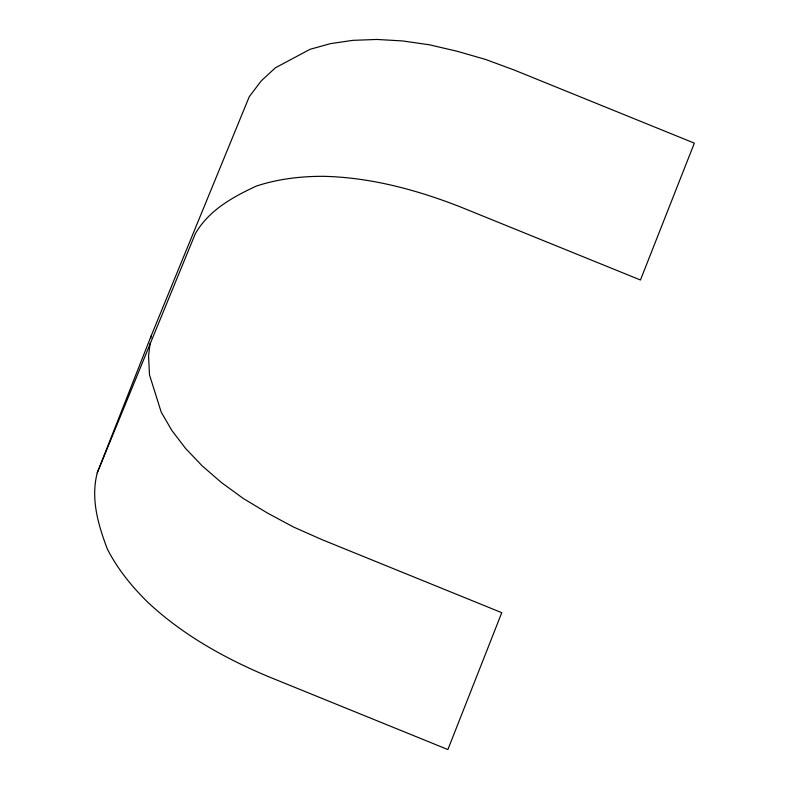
<?xml version="1.0" encoding="UTF-8"?>
<svg xmlns="http://www.w3.org/2000/svg" width="789" height="789" viewBox="0 0 789 789"><rect width="100%" height="100%" fill="white"/><g stroke="black" fill="none" stroke-linecap="round" stroke-linejoin="round"><path stroke-width="1.18" d="M97.254 472.828L195.376 233.574C208.898 210.268 232.469 197.161 256.139 186.174C277.708 178.955 300.412 176.312 323.076 176.312C370.386 177.308 416.691 189.814 460.529 206.974L640.461 280.006L694.34 143.144L514.408 70.103L485.363 59.372L457.028 51.236L429.384 44.786L402.577 40.939L376.955 39.45L352.831 40.347L330.453 43.642L310.018 49.312L275.41 67.795L261.267 80.833L249.255 96.712L151.133 335.956L97.254 472.828C90.528 498.855 98.132 524.646 107.334 548.996C117.669 569.185 132.039 586.878 148.224 602.658C182.772 634.918 224.638 658.204 267.984 676.449L447.886 749.55L501.765 612.688L321.863 539.587L293.557 527.042L267.599 513.126L243.308 498.48L221.453 482.562L202.102 465.786L185.494 448.349L171.824 430.409L161.212 412.134L149.486 374.834L148.539 355.671L150.216 342.919M150.827 338.274L151.133 335.956"/></g></svg>
